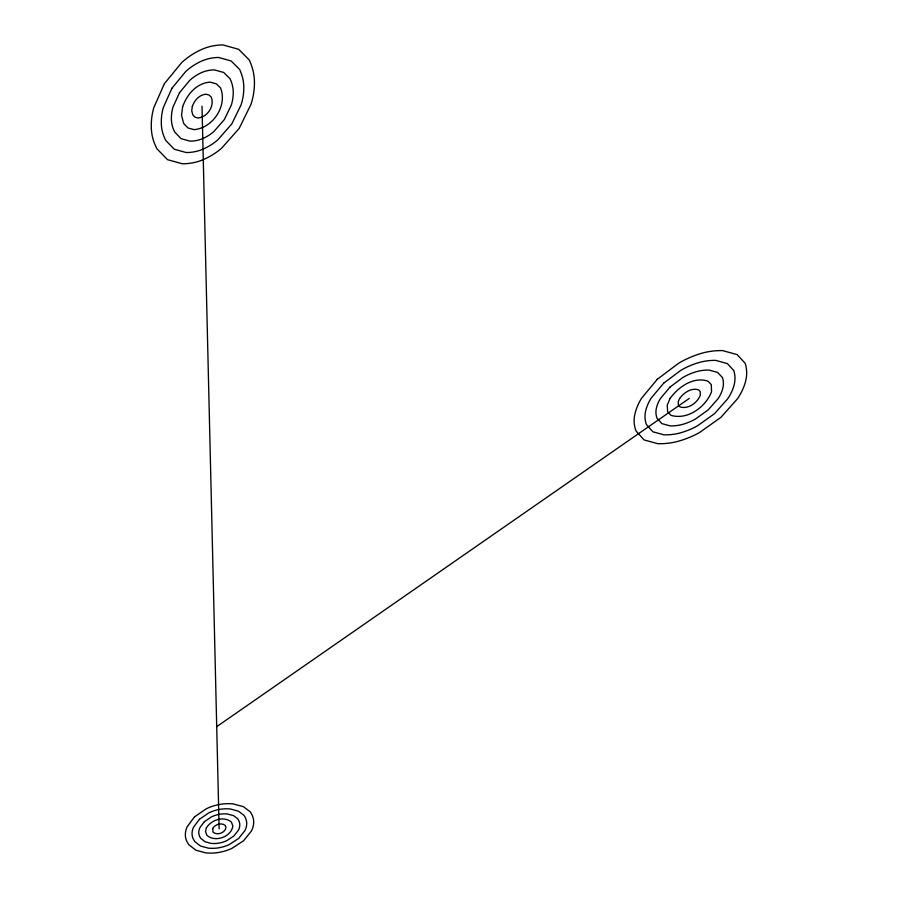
<?xml version="1.0" encoding="UTF-8"?>
<svg xmlns="http://www.w3.org/2000/svg" width="898" height="898" viewBox="0 0 898 898"><rect width="100%" height="100%" fill="white"/><g stroke="black" fill="none" stroke-linecap="round" stroke-linejoin="round"><path stroke-width="1.35" d="M216.721 726.662L689.249 398.454M202.005 106.177L219.134 828.865M182.631 106.806L181.531 115.371L183.686 123.486L187.963 127.965L194.035 129.649C212.882 128.133 227.665 105.784 220.571 87.97L216.384 83.851L210.166 82.122C196.55 82.975 186.818 94.672 182.631 106.806M192.307 106.492L191.734 110.791L192.801 114.877L194.945 117.144L197.998 117.986C207.416 117.211 214.824 106.031 211.243 97.13L209.144 95.076L206.057 94.223C199.266 94.638 194.417 100.453 192.307 106.492M206.338 827.978L205.541 831.638L206.91 835.297C215.026 842.728 231.235 836.936 232.863 826.081L231.459 822.13C223.827 815.631 211.086 819.852 206.338 827.978M212.736 828.427L213.006 832.087C217.058 835.825 225.185 832.917 225.982 827.485L225.275 825.509C221.469 822.276 215.116 824.375 212.736 828.427M670.155 398.297L667.248 405.065L667.618 411.598L670.851 415.303C687.498 420.41 705.682 407.052 711.542 391.752L711.295 384.636L708.073 381.212C693.481 376.217 678.518 386.959 670.155 398.297M679.685 398.375L678.215 401.765L678.383 405.054L679.999 406.929C688.328 409.488 697.454 402.798 700.361 395.109L700.216 391.573L698.61 389.878C691.337 387.397 683.872 392.74 679.685 398.375M164.424 83.637L153.782 107.738A85.276 73.625 21.8 0 0 151.358 128.93A54.396 46.64 23.9 0 0 156.937 148.787L167.544 159.687L182.44 163.795A54.8 46.92 26.5 0 0 203.274 159.631A86.983 74.815 28.9 0 0 221.683 148.148L239.137 128.448L250.89 104.595A87.701 76.094 29.4 0 0 254.448 82.616A59.403 51.949 27.5 0 0 249.217 59.908L238.644 49.289L222.805 44.9A55.508 48.66 24.1 0 0 200.669 49.884A85.961 74.871 21.7 0 0 181.609 62.692L164.424 83.637M171.978 88.161L163.369 107.423A68.371 59.077 22.5 0 0 161.348 124.44A43.632 37.48 24.2 0 0 165.76 140.436L174.268 149.236L186.256 152.548A43.89 37.671 26.3 0 0 203.015 149.158A69.472 59.84 28.2 0 0 217.799 139.863L231.74 124.014L241.057 104.909A69.932 60.66 28.5 0 0 243.807 87.398A47.381 41.353 27 0 0 239.564 69.371L231.123 60.952L218.54 57.461A44.35 38.782 24.4 0 0 200.939 61.378A68.82 59.885 22.4 0 0 185.74 71.514L171.978 88.161M179.51 92.685L172.988 107.12A51.399 44.451 23.2 0 0 171.406 119.928A32.811 28.242 24.5 0 0 174.683 132.006L181.07 138.662L190.118 141.166A32.957 28.354 26.1 0 0 202.768 138.573A52.017 44.878 27.6 0 0 213.892 131.535L224.332 119.569L231.257 105.234A52.275 45.338 27.7 0 0 233.244 92.146A35.426 30.869 26.6 0 0 230.023 78.721L223.714 72.469L214.33 69.876A33.215 28.972 24.7 0 0 201.208 72.76A51.657 44.9 23.2 0 0 189.848 80.27L179.51 92.685M194.496 816.888L187.211 826.665A56.305 32.205 12.6 0 0 185.381 835.735A35.864 20.497 13 0 0 188.883 844.76L195.865 850.182L205.777 852.887A35.954 20.62 13.5 0 0 219.696 852.281A56.686 32.743 13.7 0 0 231.987 848.329L243.594 840.753L251.35 831.099A57.001 33.114 13.6 0 0 253.685 821.85A38.715 22.506 13.2 0 0 250.273 811.826L243.38 806.673L233.053 803.867A36.38 21.058 12.7 0 0 218.562 804.642A56.619 32.553 12.5 0 0 205.99 808.952L194.496 816.888M199.435 819.302L193.575 827.103A45.091 25.829 12.7 0 0 192.071 834.377A28.736 16.445 13 0 0 194.855 841.628L200.445 845.995L208.403 848.161A28.803 16.534 13.4 0 0 219.583 847.667A45.338 26.177 13.6 0 0 229.439 844.468L238.711 838.384L244.885 830.65A45.54 26.412 13.5 0 0 246.714 823.264A30.925 17.938 13.2 0 0 243.953 815.283L238.453 811.186L230.225 808.952A29.062 16.815 12.8 0 0 218.685 809.558A45.293 26.053 12.6 0 0 208.639 812.971L199.435 819.302M204.374 821.692L199.951 827.541A33.855 19.419 12.8 0 0 198.795 833.007A21.586 12.381 13.1 0 0 200.86 838.474L205.058 841.763L211.052 843.39A21.619 12.426 13.3 0 0 219.471 843.009A34.001 19.621 13.5 0 0 226.88 840.595L233.839 836.016L238.43 830.201A34.113 19.745 13.4 0 0 239.777 824.678A23.146 13.414 13.2 0 0 237.689 818.718L233.559 815.665L227.418 813.992A21.776 12.583 12.9 0 0 218.798 814.441A33.978 19.543 12.7 0 0 211.288 816.978L204.374 821.692M657.291 379.282L641.7 398.061A82.077 60.144 -4.4 0 0 634.751 414.831A52.005 38.378 -3.5 0 0 635.941 430.838L644.001 439.885L657.729 443.668A52.017 38.861 -3 0 0 679.056 441.041A82.133 62.13 -3.1 0 0 699.564 432.499L720.858 417.413L737.404 398.847A82.953 62.961 -3.8 0 0 745.531 381.538A56.596 42.655 -4.7 0 0 745.217 363.376L737.135 354.609L722.598 350.602A53.33 39.658 -5.3 0 0 699.935 353.79A82.908 60.918 -5.1 0 0 678.585 363.275L657.291 379.282M663.712 383.132L651.162 398.14A65.711 48.312 -4.3 0 0 645.516 411.598A41.701 30.846 -3.6 0 0 646.403 424.485L652.846 431.781L663.891 434.823A41.712 31.149 -3.2 0 0 681.066 432.679A65.745 49.592 -3.3 0 0 697.533 425.775L714.561 413.63L727.728 398.768A66.272 50.12 -3.9 0 0 734.126 384.961A45.158 33.967 -4.6 0 0 733.789 370.537L727.335 363.589L715.773 360.39A42.554 31.655 -5 0 0 697.757 362.893A66.25 48.818 -4.9 0 0 680.74 370.403L663.712 383.132M670.121 386.982L660.647 398.218A49.334 36.391 -4.3 0 0 656.348 408.343A31.351 23.236 -3.7 0 0 656.954 418.075L661.792 423.587L670.133 425.888A31.363 23.404 -3.4 0 0 683.075 424.249A49.345 37.11 -3.5 0 0 695.479 419.007L708.253 409.847L718.074 398.69A49.637 37.402 -3.9 0 0 722.8 388.363A33.787 25.346 -4.5 0 0 722.486 377.62L717.648 372.446L709.027 370.077A31.834 23.696 -4.8 0 0 695.602 371.907A49.626 36.672 -4.7 0 0 682.895 377.486L670.121 386.982"/></g></svg>
